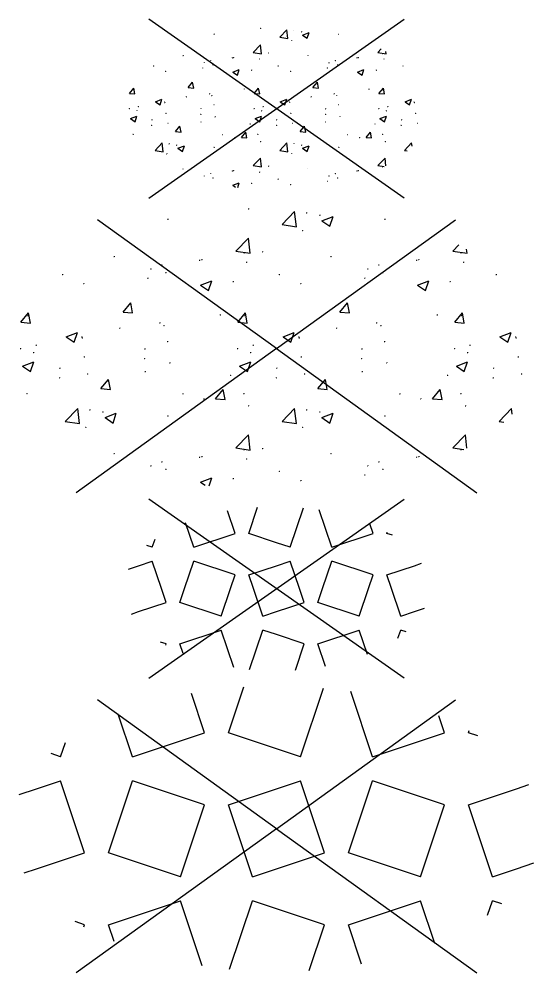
# Model space of a CAD drawing. Header units: metres. Extents: x 3187 to 3249, y 2220 to 2393.
# Drawn here: x 3193.535 to 3195.681, y 2305.047 to 2309.021 of the extents above; entities that cross this region are included whole.
import ezdxf
from ezdxf.enums import TextEntityAlignment as Align

# ---------------------------------------------------------------- set-up
doc = ezdxf.new("R2010")
doc.units = ezdxf.units.M
doc.layers.add('V-WE-VH-OPENVERHARDING_STRAATBAKSTEEN-S', color=90, linetype='Continuous', lineweight=25)
doc.styles.add('NLCS-ISO', font='NLCS-ISO.ttf')

# ---------------------------------------------------------------- blocks, each defined once
blk = doc.blocks.new('V-SVH-FUNDERING_GRANULAAT_LAVA-SO')
for p, q in [((-1.5, 2), (-1.773, 2.818)), ((-1, 2), (-0.683, 2.952)), ((0.5, 1.5), (0.976, 2.928)), ((2, 1.5), (1.548, 2.856)), ((0, 0), (-3.728, 2.684)), ((0, 0), (3.728, 2.684)), ((-3, 1.5), (-3.296, 2.388)), ((3.5, 2), (3.383, 2.35)), ((-3, 1.5), (-1.5, 2)), ((0, 1.667), (-1, 2)), ((2, 1.5), (3.5, 2)), ((4, 2), (4.015, 2.044)), ((4.198, 1.934), (4, 2)), ((-4.5, 1.5), (-4.4, 1.799)), ((0.5, 1.5), (0, 1.667)), ((-4.5, 1.5), (-4.698, 1.566)), ((-5, 0.833), (-4.5, 1)), ((-4.167, 0), (-4.5, 1)), ((-3.333, 0), (-3, 1)), ((-1.5, 0.5), (-3, 1)), ((0, 0.833), (0.5, 1)), ((0.833, 0), (0.5, 1)), ((1.667, 0), (2, 1)), ((3.5, 0.5), (2, 1)), ((-5.364, 0.712), (-5, 0.833)), ((-1, 0.5), (0, 0.833)), ((4, 0.5), (5, 0.833)), ((5, 0.833), (5.255, 0.918)), ((-1.667, 0), (-1.5, 0.5)), ((-0.833, 0), (-1, 0.5)), ((3.333, 0), (3.5, 0.5)), ((4.167, 0), (4, 0.5)), ((0, 0), (-4.172, -3.003)), ((-4, -0.5), (-4.167, 0)), ((-3.5, -0.5), (-3.333, 0)), ((-2, -1), (-1.667, 0)), ((-0.5, -1), (-0.833, 0)), ((0, 0), (4.172, -3.003)), ((1, -0.5), (0.833, 0)), ((1.5, -0.5), (1.667, 0)), ((3, -1), (3.333, 0)), ((4.5, -1), (4.167, 0)), ((-5, -0.833), (-4, -0.5)), ((-2, -1), (-3.5, -0.5)), ((0, -0.833), (1, -0.5)), ((3, -1), (1.5, -0.5)), ((5, -0.833), (5.364, -0.712)), ((-5.255, -0.918), (-5, -0.833)), ((-0.5, -1), (0, -0.833)), ((4.5, -1), (5, -0.833)), ((-3.5, -2), (-2, -1.5)), ((-1.548, -2.856), (-2, -1.5)), ((-0.976, -2.928), (-0.5, -1.5)), ((0, -1.667), (-0.5, -1.5)), ((1.5, -2), (3, -1.5)), ((3.296, -2.388), (3, -1.5)), ((4.4, -1.799), (4.5, -1.5)), ((4.698, -1.566), (4.5, -1.5)), ((1, -2), (0, -1.667)), ((-4, -2), (-4.198, -1.934)), ((-4.015, -2.044), (-4, -2)), ((-3.383, -2.352), (-3.5, -2)), ((0.683, -2.952), (1, -2)), ((1.773, -2.818), (1.5, -2))]:
    blk.add_line(p, q)
at = {"style": 'NLCS-ISO'}
blk.add_attdef('KLEUR', text='', height=1.8, dxfattribs=at).set_placement((6.525, 0), align=Align.MIDDLE_LEFT)
blk = doc.blocks.new('V-SVH-FUNDERING_GRANULAAT_LAVA_KL-SO')
for p, q in [((-2.662, -1.864), (2.662, 1.864)), ((2.662, -1.864), (-2.662, 1.864)), ((-0.863, 1.15), (-1.019, 1.62)), ((-0.575, 1.15), (-0.393, 1.698)), ((0.288, 0.863), (0.561, 1.684)), ((1.15, 0.863), (0.89, 1.642)), ((-1.725, 0.863), (-1.895, 1.373)), ((2.013, 1.15), (1.945, 1.351)), ((-2.588, 0.863), (-2.53, 1.034)), ((-1.725, 0.863), (-0.863, 1.15)), ((0, 0.958), (-0.575, 1.15)), ((1.15, 0.863), (2.013, 1.15)), ((2.3, 1.15), (2.308, 1.175)), ((2.414, 1.112), (2.3, 1.15)), ((-2.588, 0.863), (-2.701, 0.9)), ((0.288, 0.863), (0, 0.958)), ((-3.085, 0.409), (-2.875, 0.479)), ((-2.875, 0.479), (-2.588, 0.575)), ((-2.396, 0), (-2.588, 0.575)), ((-1.917, 0), (-1.725, 0.575)), ((-0.863, 0.288), (-1.725, 0.575)), ((-0.575, 0.288), (0, 0.479)), ((0, 0.479), (0.288, 0.575)), ((0.479, 0), (0.288, 0.575)), ((0.958, 0), (1.15, 0.575)), ((2.013, 0.288), (1.15, 0.575)), ((2.3, 0.288), (2.875, 0.479)), ((2.875, 0.479), (3.022, 0.528)), ((-0.958, 0), (-0.863, 0.288)), ((-0.479, 0), (-0.575, 0.288)), ((1.917, 0), (2.013, 0.288)), ((2.396, 0), (2.3, 0.288)), ((-2.3, -0.288), (-2.396, 0)), ((-2.013, -0.288), (-1.917, 0)), ((-1.15, -0.575), (-0.958, 0)), ((-0.288, -0.575), (-0.479, 0)), ((0.575, -0.288), (0.479, 0)), ((0.863, -0.288), (0.958, 0)), ((1.725, -0.575), (1.917, 0)), ((2.588, -0.575), (2.396, 0)), ((-2.875, -0.479), (-2.3, -0.288)), ((-1.15, -0.575), (-2.013, -0.288)), ((0, -0.479), (0.575, -0.288)), ((1.725, -0.575), (0.863, -0.288)), ((-3.022, -0.528), (-2.875, -0.479)), ((-0.288, -0.575), (0, -0.479)), ((2.588, -0.575), (2.875, -0.479)), ((2.875, -0.479), (3.085, -0.409)), ((-2.013, -1.15), (-1.15, -0.863)), ((-0.89, -1.642), (-1.15, -0.863)), ((-0.561, -1.684), (-0.288, -0.863)), ((0, -0.958), (-0.288, -0.863)), ((0.575, -1.15), (0, -0.958)), ((0.863, -1.15), (1.725, -0.863)), ((1.895, -1.373), (1.725, -0.863)), ((2.53, -1.034), (2.588, -0.863)), ((2.701, -0.9), (2.588, -0.863)), ((-2.3, -1.15), (-2.414, -1.112)), ((-2.308, -1.175), (-2.3, -1.15)), ((-1.945, -1.353), (-2.013, -1.15)), ((0.393, -1.698), (0.575, -1.15)), ((1.019, -1.62), (0.863, -1.15))]:
    blk.add_line(p, q)
at = {"style": 'NLCS-ISO'}
blk.add_attdef('KLEUR', text='', height=1.8, dxfattribs=at).set_placement((4.25, 0), align=Align.MIDDLE_LEFT)
blk = doc.blocks.new('V-SVH-FUNDERING_GRANULAAT_MENG_01-SO')
for p, q in [((-0.586, 2.911), (-0.576, 2.911)), ((-0.581, 2.916), (-0.581, 2.906)), ((0.118, 2.584), (0.378, 2.855)), ((0.415, 2.538), (0.378, 2.855)), ((0.622, 2.827), (0.632, 2.827)), ((0.627, 2.832), (0.627, 2.822)), ((0.901, 2.786), (0.901, 2.776)), ((0, 0), (-3.728, 2.684)), ((-2.27, 2.697), (-2.26, 2.697)), ((-2.265, 2.702), (-2.265, 2.692)), ((0, 0), (3.728, 2.684)), ((0.118, 2.584), (0.415, 2.538)), ((0.896, 2.781), (0.906, 2.781)), ((0.948, 2.663), (1.181, 2.752)), ((0.948, 2.663), (1.113, 2.551)), ((1.113, 2.551), (1.181, 2.752)), ((2.251, 2.697), (2.261, 2.697)), ((2.256, 2.701), (2.256, 2.692)), ((0.539, 2.463), (0.549, 2.463)), ((0.544, 2.468), (0.544, 2.458)), ((-0.845, 2.032), (-0.585, 2.303)), ((-0.548, 1.986), (-0.585, 2.303)), ((-0.845, 2.032), (-0.548, 1.986)), ((-0.681, 1.994), (-0.671, 1.994)), ((-0.676, 1.999), (-0.676, 1.989)), ((-0.299, 2.019), (-0.289, 2.019)), ((-0.294, 2.024), (-0.294, 2.014)), ((3.675, 2.032), (3.798, 2.16)), ((3.675, 2.032), (3.972, 1.986)), ((3.839, 1.994), (3.849, 1.994)), ((3.844, 1.999), (3.844, 1.989)), ((3.972, 1.986), (3.962, 2.074)), ((-3.39, 1.918), (-3.38, 1.918)), ((-3.385, 1.923), (-3.385, 1.913)), ((-1.611, 1.842), (-1.601, 1.842)), ((-1.606, 1.847), (-1.606, 1.837)), ((-1.562, 1.853), (-1.552, 1.853)), ((-1.557, 1.858), (-1.557, 1.848)), ((-0.627, 1.801), (-0.617, 1.801)), ((-0.622, 1.806), (-0.622, 1.796)), ((1.13, 1.918), (1.14, 1.918)), ((1.135, 1.923), (1.135, 1.913)), ((2.91, 1.842), (2.92, 1.842)), ((2.915, 1.847), (2.915, 1.837)), ((2.958, 1.853), (2.968, 1.853)), ((2.963, 1.858), (2.963, 1.848)), ((3.894, 1.801), (3.904, 1.801)), ((3.899, 1.806), (3.899, 1.796)), ((-2.625, 1.66), (-2.615, 1.66)), ((-2.62, 1.665), (-2.62, 1.655)), ((-2.396, 1.743), (-2.386, 1.743)), ((-2.391, 1.748), (-2.391, 1.738)), ((-2.305, 1.593), (-2.305, 1.583)), ((1.895, 1.66), (1.905, 1.66)), ((1.9, 1.665), (1.9, 1.655)), ((2.124, 1.743), (2.134, 1.743)), ((2.129, 1.748), (2.129, 1.738)), ((2.215, 1.593), (2.215, 1.583)), ((-4.466, 1.545), (-4.456, 1.545)), ((-4.461, 1.55), (-4.461, 1.54)), ((-2.687, 1.47), (-2.677, 1.47)), ((-2.682, 1.475), (-2.682, 1.465)), ((-2.31, 1.588), (-2.3, 1.588)), ((-1.583, 1.321), (-1.349, 1.41)), ((-1.417, 1.209), (-1.349, 1.41)), ((-0.908, 1.395), (-0.898, 1.395)), ((-0.903, 1.4), (-0.903, 1.39)), ((0.054, 1.545), (0.064, 1.545)), ((0.059, 1.55), (0.059, 1.54)), ((1.833, 1.47), (1.843, 1.47)), ((1.838, 1.475), (1.838, 1.465)), ((2.21, 1.588), (2.22, 1.588)), ((2.937, 1.321), (3.171, 1.41)), ((3.103, 1.209), (3.171, 1.41)), ((3.612, 1.395), (3.622, 1.395)), ((3.617, 1.4), (3.617, 1.39)), ((4.574, 1.545), (4.584, 1.545)), ((4.579, 1.55), (4.579, 1.54)), ((-4.022, 1.353), (-4.012, 1.353)), ((-4.017, 1.358), (-4.017, 1.348)), ((-1.583, 1.321), (-1.417, 1.209)), ((0.499, 1.353), (0.509, 1.353)), ((0.504, 1.358), (0.504, 1.348)), ((2.937, 1.321), (3.103, 1.209)), ((-3.198, 0.759), (-3.038, 0.951)), ((-2.999, 0.742), (-3.038, 0.951)), ((1.322, 0.759), (1.482, 0.951)), ((1.521, 0.742), (1.482, 0.951)), ((-5.328, 0.55), (-5.167, 0.742)), ((-5.187, 0.691), (-5.177, 0.691)), ((-5.182, 0.696), (-5.182, 0.686)), ((-5.129, 0.533), (-5.167, 0.742)), ((-3.198, 0.759), (-2.999, 0.742)), ((-1.176, 0.704), (-1.166, 0.704)), ((-1.171, 0.709), (-1.171, 0.699)), ((-0.808, 0.55), (-0.647, 0.742)), ((-0.667, 0.691), (-0.657, 0.691)), ((-0.662, 0.696), (-0.662, 0.686)), ((-0.608, 0.533), (-0.647, 0.742)), ((1.322, 0.759), (1.521, 0.742)), ((3.344, 0.704), (3.354, 0.704)), ((3.349, 0.709), (3.349, 0.699)), ((3.713, 0.55), (3.873, 0.742)), ((3.853, 0.691), (3.863, 0.691)), ((3.858, 0.696), (3.858, 0.686)), ((3.912, 0.533), (3.873, 0.742)), ((-5.328, 0.55), (-5.129, 0.533)), ((-3.273, 0.428), (-3.263, 0.428)), ((-3.268, 0.433), (-3.268, 0.423)), ((-2.439, 0.538), (-2.429, 0.538)), ((-2.434, 0.543), (-2.434, 0.533)), ((-2.351, 0.478), (-2.341, 0.478)), ((-2.346, 0.483), (-2.346, 0.473)), ((-0.808, 0.55), (-0.608, 0.533)), ((1.247, 0.428), (1.257, 0.428)), ((1.252, 0.433), (1.252, 0.423)), ((2.081, 0.538), (2.091, 0.538)), ((2.086, 0.543), (2.086, 0.533)), ((2.169, 0.478), (2.179, 0.478)), ((2.174, 0.483), (2.174, 0.473)), ((3.713, 0.55), (3.912, 0.533)), ((-4.384, 0.245), (-4.15, 0.335)), ((-4.384, 0.245), (-4.218, 0.134)), ((-4.218, 0.134), (-4.15, 0.335)), ((-4.062, 0.243), (-4.052, 0.243)), ((-4.057, 0.248), (-4.057, 0.238)), ((-4.053, 0.223), (-4.043, 0.223)), ((-4.048, 0.228), (-4.048, 0.218)), ((0.137, 0.245), (0.37, 0.335)), ((0.137, 0.245), (0.302, 0.134)), ((0.302, 0.134), (0.37, 0.335)), ((0.458, 0.243), (0.468, 0.243)), ((0.463, 0.248), (0.463, 0.238)), ((0.467, 0.223), (0.477, 0.223)), ((0.472, 0.228), (0.472, 0.218)), ((4.657, 0.245), (4.89, 0.335)), ((4.657, 0.245), (4.823, 0.134)), ((4.823, 0.134), (4.89, 0.335)), ((4.978, 0.243), (4.988, 0.243)), ((4.983, 0.248), (4.983, 0.238)), ((4.987, 0.223), (4.997, 0.223)), ((4.992, 0.228), (4.992, 0.218)), ((-5.339, 0.005), (-5.329, 0.005)), ((-5.334, 0.01), (-5.334, 0)), ((-5.015, 0.073), (-5.005, 0.073)), ((-5.01, 0.078), (-5.01, 0.068)), ((0, 0), (-4.172, -3.003)), ((-2.274, 0.148), (-2.264, 0.148)), ((-2.269, 0.153), (-2.269, 0.143)), ((-0.819, 0.005), (-0.809, 0.005)), ((-0.814, 0.01), (-0.814, 0)), ((-0.494, 0.073), (-0.484, 0.073)), ((-0.489, 0.078), (-0.489, 0.068)), ((2.247, 0.148), (2.257, 0.148)), ((2.252, 0.153), (2.252, 0.143)), ((3.702, 0.005), (3.712, 0.005)), ((3.707, 0.01), (3.707, 0)), ((4.026, 0.073), (4.036, 0.073)), ((4.031, 0.078), (4.031, 0.068)), ((-5.066, -0.08), (-5.056, -0.08)), ((-5.061, -0.075), (-5.061, -0.085)), ((-4.01, -0.171), (-4, -0.171)), ((-4.005, -0.166), (-4.005, -0.176)), ((-2.748, -0.005), (-2.738, -0.005)), ((-2.743, 0), (-2.743, -0.01)), ((-0.545, -0.08), (-0.535, -0.08)), ((-0.54, -0.075), (-0.54, -0.085)), ((0, 0), (4.172, -3.003)), ((0.51, -0.171), (0.52, -0.171)), ((0.515, -0.166), (0.515, -0.176)), ((1.773, -0.005), (1.783, -0.005)), ((1.778, 0), (1.778, -0.01)), ((3.975, -0.08), (3.985, -0.08)), ((3.98, -0.075), (3.98, -0.085)), ((5.03, -0.171), (5.04, -0.171)), ((5.035, -0.166), (5.035, -0.176)), ((-5.292, -0.363), (-5.059, -0.273)), ((-5.292, -0.363), (-5.126, -0.475)), ((-5.126, -0.475), (-5.059, -0.273)), ((-2.753, -0.208), (-2.743, -0.208)), ((-2.748, -0.203), (-2.748, -0.213)), ((-2.229, -0.294), (-2.219, -0.294)), ((-2.224, -0.289), (-2.224, -0.299)), ((-0.772, -0.363), (-0.538, -0.273)), ((-0.772, -0.363), (-0.606, -0.475)), ((-0.606, -0.475), (-0.538, -0.273)), ((1.768, -0.208), (1.778, -0.208)), ((1.773, -0.203), (1.773, -0.213)), ((2.291, -0.294), (2.301, -0.294)), ((2.296, -0.289), (2.296, -0.299)), ((3.748, -0.363), (3.982, -0.273)), ((3.748, -0.363), (3.914, -0.475)), ((3.914, -0.475), (3.982, -0.273)), ((-4.52, -0.404), (-4.51, -0.404)), ((-4.515, -0.399), (-4.515, -0.409)), ((-3.941, -0.528), (-3.931, -0.528)), ((-3.936, -0.523), (-3.936, -0.533)), ((-2.741, -0.479), (-2.731, -0.479)), ((-2.736, -0.474), (-2.736, -0.484)), ((-0.961, -0.555), (-0.951, -0.555)), ((-0.956, -0.55), (-0.956, -0.56)), ((0, -0.404), (0.01, -0.404)), ((0.005, -0.399), (0.005, -0.409)), ((0.58, -0.528), (0.59, -0.528)), ((0.585, -0.523), (0.585, -0.533)), ((1.779, -0.479), (1.789, -0.479)), ((1.784, -0.474), (1.784, -0.484)), ((3.559, -0.555), (3.569, -0.555)), ((3.564, -0.55), (3.564, -0.56)), ((4.52, -0.404), (4.53, -0.404)), ((4.525, -0.399), (4.525, -0.409)), ((5.1, -0.528), (5.11, -0.528)), ((5.105, -0.523), (5.105, -0.533)), ((-4.53, -0.606), (-4.52, -0.606)), ((-4.525, -0.601), (-4.525, -0.611)), ((-3.661, -0.834), (-3.5, -0.642)), ((-3.462, -0.851), (-3.5, -0.642)), ((-0.01, -0.606), (0, -0.606)), ((-0.005, -0.601), (-0.005, -0.611)), ((0.859, -0.834), (1.02, -0.642)), ((1.058, -0.851), (1.02, -0.642)), ((4.51, -0.606), (4.52, -0.606)), ((4.515, -0.601), (4.515, -0.611)), ((-5.205, -0.933), (-5.195, -0.933)), ((-5.2, -0.928), (-5.2, -0.938)), ((-3.661, -0.834), (-3.462, -0.851)), ((-1.954, -0.94), (-1.944, -0.94)), ((-1.949, -0.935), (-1.949, -0.945)), ((-1.27, -1.043), (-1.109, -0.852)), ((-1.071, -1.06), (-1.109, -0.852)), ((-0.685, -0.933), (-0.675, -0.933)), ((-0.68, -0.928), (-0.68, -0.938)), ((0.859, -0.834), (1.058, -0.851)), ((2.566, -0.94), (2.576, -0.94)), ((2.571, -0.935), (2.571, -0.945)), ((3.25, -1.043), (3.411, -0.852)), ((3.449, -1.06), (3.411, -0.852)), ((3.835, -0.933), (3.845, -0.933)), ((3.84, -0.928), (3.84, -0.938)), ((-1.519, -1.043), (-1.509, -1.043)), ((-1.514, -1.038), (-1.514, -1.048)), ((-1.27, -1.043), (-1.071, -1.06)), ((-0.586, -1.19), (-0.576, -1.19)), ((-0.581, -1.185), (-0.581, -1.195)), ((3.001, -1.043), (3.011, -1.043)), ((3.006, -1.038), (3.006, -1.048)), ((3.25, -1.043), (3.449, -1.06)), ((3.934, -1.19), (3.944, -1.19)), ((3.939, -1.185), (3.939, -1.195)), ((-4.402, -1.516), (-4.143, -1.246)), ((-4.106, -1.562), (-4.143, -1.246)), ((-3.898, -1.274), (-3.888, -1.274)), ((-3.893, -1.269), (-3.893, -1.279)), ((-3.625, -1.32), (-3.615, -1.32)), ((-3.62, -1.315), (-3.62, -1.325)), ((-3.573, -1.438), (-3.339, -1.348)), ((-3.407, -1.55), (-3.339, -1.348)), ((0.118, -1.516), (0.378, -1.246)), ((0.415, -1.562), (0.378, -1.246)), ((0.622, -1.274), (0.632, -1.274)), ((0.627, -1.269), (0.627, -1.279)), ((0.896, -1.32), (0.906, -1.32)), ((0.901, -1.315), (0.901, -1.325)), ((0.948, -1.438), (1.181, -1.348)), ((1.113, -1.55), (1.181, -1.348)), ((4.638, -1.516), (4.898, -1.246)), ((4.911, -1.363), (4.898, -1.246)), ((-4.402, -1.516), (-4.106, -1.562)), ((-3.573, -1.438), (-3.407, -1.55)), ((-2.27, -1.403), (-2.26, -1.403)), ((-2.265, -1.398), (-2.265, -1.408)), ((0.118, -1.516), (0.415, -1.562)), ((0.948, -1.438), (1.113, -1.55)), ((2.251, -1.403), (2.261, -1.403)), ((2.256, -1.398), (2.256, -1.408)), ((4.638, -1.516), (4.737, -1.532)), ((-3.981, -1.638), (-3.971, -1.638)), ((-3.976, -1.633), (-3.976, -1.643)), ((0.539, -1.638), (0.549, -1.638)), ((0.544, -1.633), (0.544, -1.643)), ((-0.845, -2.068), (-0.585, -1.798)), ((-0.548, -2.114), (-0.585, -1.798)), ((3.675, -2.068), (3.935, -1.798)), ((3.967, -2.071), (3.935, -1.798)), ((-3.39, -2.183), (-3.38, -2.183)), ((-3.385, -2.178), (-3.385, -2.188)), ((-0.845, -2.068), (-0.548, -2.114)), ((-0.681, -2.106), (-0.671, -2.106)), ((-0.676, -2.101), (-0.676, -2.111)), ((-0.299, -2.081), (-0.289, -2.081)), ((-0.294, -2.076), (-0.294, -2.086)), ((1.13, -2.183), (1.14, -2.183)), ((1.135, -2.178), (1.135, -2.188)), ((3.675, -2.068), (3.906, -2.104)), ((3.839, -2.106), (3.849, -2.106)), ((3.844, -2.101), (3.844, -2.111)), ((-2.396, -2.357), (-2.386, -2.357)), ((-2.391, -2.352), (-2.391, -2.362)), ((-1.611, -2.258), (-1.601, -2.258)), ((-1.606, -2.253), (-1.606, -2.263)), ((-1.562, -2.247), (-1.552, -2.247)), ((-1.557, -2.242), (-1.557, -2.252)), ((-0.627, -2.299), (-0.617, -2.299)), ((-0.622, -2.294), (-0.622, -2.304)), ((2.124, -2.357), (2.134, -2.357)), ((2.129, -2.352), (2.129, -2.362)), ((2.91, -2.258), (2.92, -2.258)), ((2.915, -2.253), (2.915, -2.263)), ((2.958, -2.247), (2.968, -2.247)), ((2.963, -2.242), (2.963, -2.252)), ((-2.625, -2.44), (-2.615, -2.44)), ((-2.62, -2.435), (-2.62, -2.445)), ((-2.31, -2.513), (-2.3, -2.513)), ((-2.305, -2.508), (-2.305, -2.518)), ((0.054, -2.555), (0.064, -2.555)), ((0.059, -2.55), (0.059, -2.56)), ((1.895, -2.44), (1.905, -2.44)), ((1.9, -2.435), (1.9, -2.445)), ((2.21, -2.513), (2.22, -2.513)), ((2.215, -2.508), (2.215, -2.518)), ((-1.583, -2.78), (-1.349, -2.69)), ((-1.583, -2.78), (-1.488, -2.844)), ((-1.405, -2.857), (-1.349, -2.69)), ((-0.908, -2.706), (-0.898, -2.706)), ((-0.903, -2.701), (-0.903, -2.711)), ((0.499, -2.747), (0.509, -2.747)), ((0.504, -2.742), (0.504, -2.752)), ((1.833, -2.631), (1.843, -2.631)), ((1.838, -2.626), (1.838, -2.636))]:
    blk.add_line(p, q)
at = {"style": 'NLCS-ISO'}
blk.add_attdef('KLEUR', text='', height=1.8, dxfattribs=at).set_placement((6.525, 0), align=Align.MIDDLE_LEFT)
blk = doc.blocks.new('V-SVH-FUNDERING_GRANULAAT_MENG_01_KL-SO')
for p, q in [((-2.662, -1.864), (2.662, 1.864)), ((2.662, -1.864), (-2.662, 1.864)), ((-0.337, 1.674), (-0.331, 1.674)), ((-0.334, 1.676), (-0.334, 1.671)), ((0.068, 1.486), (0.217, 1.641)), ((0.238, 1.459), (0.217, 1.641)), ((0.358, 1.625), (0.364, 1.625)), ((0.361, 1.628), (0.361, 1.623)), ((0.515, 1.599), (0.521, 1.599)), ((0.518, 1.602), (0.518, 1.596)), ((-1.305, 1.551), (-1.299, 1.551)), ((-1.302, 1.554), (-1.302, 1.548)), ((0.068, 1.486), (0.238, 1.459)), ((0.31, 1.416), (0.316, 1.416)), ((0.313, 1.419), (0.313, 1.413)), ((0.545, 1.531), (0.679, 1.582)), ((0.545, 1.531), (0.64, 1.467)), ((0.64, 1.467), (0.679, 1.582)), ((1.294, 1.551), (1.3, 1.551)), ((1.297, 1.553), (1.297, 1.548)), ((-0.486, 1.169), (-0.336, 1.324)), ((-0.315, 1.142), (-0.336, 1.324)), ((2.113, 1.169), (2.184, 1.242)), ((2.284, 1.142), (2.278, 1.192)), ((-1.949, 1.103), (-1.943, 1.103)), ((-1.946, 1.106), (-1.946, 1.1)), ((-1.378, 1.002), (-1.372, 1.002)), ((-1.375, 1.005), (-1.375, 0.999)), ((-0.926, 1.059), (-0.92, 1.059)), ((-0.923, 1.062), (-0.923, 1.057)), ((-0.898, 1.065), (-0.892, 1.065)), ((-0.895, 1.068), (-0.895, 1.063)), ((-0.486, 1.169), (-0.315, 1.142)), ((-0.392, 1.147), (-0.386, 1.147)), ((-0.389, 1.149), (-0.389, 1.144)), ((-0.36, 1.036), (-0.355, 1.036)), ((-0.357, 1.038), (-0.357, 1.033)), ((-0.172, 1.161), (-0.166, 1.161)), ((-0.169, 1.164), (-0.169, 1.158)), ((0.65, 1.103), (0.656, 1.103)), ((0.653, 1.106), (0.653, 1.1)), ((1.221, 1.002), (1.227, 1.002)), ((1.224, 1.005), (1.224, 0.999)), ((1.673, 1.059), (1.679, 1.059)), ((1.676, 1.062), (1.676, 1.057)), ((1.701, 1.065), (1.707, 1.065)), ((1.704, 1.068), (1.704, 1.063)), ((2.113, 1.169), (2.284, 1.142)), ((2.208, 1.147), (2.213, 1.147)), ((2.21, 1.149), (2.21, 1.144)), ((2.239, 1.036), (2.245, 1.036)), ((2.242, 1.038), (2.242, 1.033)), ((-2.568, 0.888), (-2.562, 0.888)), ((-2.565, 0.891), (-2.565, 0.886)), ((-1.545, 0.845), (-1.539, 0.845)), ((-1.542, 0.848), (-1.542, 0.842)), ((-1.509, 0.955), (-1.504, 0.955)), ((-1.506, 0.958), (-1.506, 0.952)), ((-1.328, 0.913), (-1.323, 0.913)), ((-1.325, 0.916), (-1.325, 0.91)), ((-0.91, 0.759), (-0.776, 0.811)), ((-0.815, 0.695), (-0.776, 0.811)), ((-0.522, 0.802), (-0.516, 0.802)), ((-0.519, 0.805), (-0.519, 0.799)), ((0.031, 0.888), (0.037, 0.888)), ((0.034, 0.891), (0.034, 0.886)), ((1.054, 0.845), (1.06, 0.845)), ((1.057, 0.848), (1.057, 0.842)), ((1.09, 0.955), (1.096, 0.955)), ((1.093, 0.958), (1.093, 0.952)), ((1.271, 0.913), (1.276, 0.913)), ((1.274, 0.916), (1.274, 0.91)), ((1.689, 0.759), (1.823, 0.811)), ((1.784, 0.695), (1.823, 0.811)), ((2.077, 0.802), (2.083, 0.802)), ((2.08, 0.805), (2.08, 0.799)), ((2.63, 0.888), (2.636, 0.888)), ((2.633, 0.891), (2.633, 0.886)), ((-2.312, 0.778), (-2.307, 0.778)), ((-2.31, 0.781), (-2.31, 0.775)), ((-0.91, 0.759), (-0.815, 0.695)), ((0.287, 0.778), (0.292, 0.778)), ((0.29, 0.781), (0.29, 0.775)), ((1.689, 0.759), (1.784, 0.695)), ((-3.063, 0.316), (-2.971, 0.426)), ((-2.983, 0.398), (-2.977, 0.398)), ((-2.98, 0.4), (-2.98, 0.395)), ((-2.949, 0.306), (-2.971, 0.426)), ((-1.839, 0.437), (-1.747, 0.547)), ((-1.839, 0.437), (-1.725, 0.427)), ((-1.725, 0.427), (-1.747, 0.547)), ((-0.676, 0.405), (-0.671, 0.405)), ((-0.673, 0.408), (-0.673, 0.402)), ((-0.464, 0.316), (-0.372, 0.426)), ((-0.384, 0.398), (-0.378, 0.398)), ((-0.381, 0.4), (-0.381, 0.395)), ((-0.35, 0.306), (-0.372, 0.426)), ((0.76, 0.437), (0.852, 0.547)), ((0.76, 0.437), (0.875, 0.427)), ((0.875, 0.427), (0.852, 0.547)), ((1.923, 0.405), (1.928, 0.405)), ((1.926, 0.408), (1.926, 0.402)), ((2.135, 0.316), (2.227, 0.426)), ((2.216, 0.398), (2.221, 0.398)), ((2.218, 0.4), (2.218, 0.395)), ((2.249, 0.306), (2.227, 0.426)), ((-3.063, 0.316), (-2.949, 0.306)), ((-1.882, 0.246), (-1.876, 0.246)), ((-1.879, 0.249), (-1.879, 0.243)), ((-1.402, 0.309), (-1.397, 0.309)), ((-1.399, 0.312), (-1.399, 0.307)), ((-1.352, 0.275), (-1.346, 0.275)), ((-1.349, 0.278), (-1.349, 0.272)), ((-0.464, 0.316), (-0.35, 0.306)), ((0.717, 0.246), (0.723, 0.246)), ((0.72, 0.249), (0.72, 0.243)), ((1.197, 0.309), (1.203, 0.309)), ((1.2, 0.312), (1.2, 0.307)), ((1.247, 0.275), (1.253, 0.275)), ((1.25, 0.278), (1.25, 0.272)), ((2.135, 0.316), (2.249, 0.306)), ((-3.07, 0.003), (-3.064, 0.003)), ((-3.067, 0.006), (-3.067, 0)), ((-2.883, 0.042), (-2.878, 0.042)), ((-2.88, 0.045), (-2.88, 0.039)), ((-2.521, 0.141), (-2.386, 0.193)), ((-2.521, 0.141), (-2.425, 0.077)), ((-2.425, 0.077), (-2.386, 0.193)), ((-2.336, 0.14), (-2.33, 0.14)), ((-2.333, 0.143), (-2.333, 0.137)), ((-2.331, 0.128), (-2.325, 0.128)), ((-2.328, 0.131), (-2.328, 0.126)), ((-1.307, 0.085), (-1.302, 0.085)), ((-1.304, 0.088), (-1.304, 0.082)), ((-0.471, 0.003), (-0.465, 0.003)), ((-0.468, 0.006), (-0.468, 0)), ((-0.284, 0.042), (-0.278, 0.042)), ((-0.281, 0.045), (-0.281, 0.039)), ((0.079, 0.141), (0.213, 0.193)), ((0.079, 0.141), (0.174, 0.077)), ((0.174, 0.077), (0.213, 0.193)), ((0.263, 0.14), (0.269, 0.14)), ((0.266, 0.143), (0.266, 0.137)), ((0.269, 0.128), (0.274, 0.128)), ((0.271, 0.131), (0.271, 0.126)), ((1.292, 0.085), (1.297, 0.085)), ((1.295, 0.088), (1.295, 0.082)), ((2.128, 0.003), (2.134, 0.003)), ((2.131, 0.006), (2.131, 0)), ((2.315, 0.042), (2.321, 0.042)), ((2.318, 0.045), (2.318, 0.039)), ((2.678, 0.141), (2.812, 0.193)), ((2.678, 0.141), (2.773, 0.077)), ((2.773, 0.077), (2.812, 0.193)), ((2.862, 0.14), (2.868, 0.14)), ((2.865, 0.143), (2.865, 0.137)), ((2.868, 0.128), (2.873, 0.128)), ((2.871, 0.131), (2.871, 0.126)), ((-3.043, -0.209), (-2.909, -0.157)), ((-2.948, -0.273), (-2.909, -0.157)), ((-2.913, -0.046), (-2.907, -0.046)), ((-2.91, -0.043), (-2.91, -0.049)), ((-2.306, -0.098), (-2.3, -0.098)), ((-2.303, -0.096), (-2.303, -0.101)), ((-1.583, -0.12), (-1.577, -0.12)), ((-1.58, -0.003), (-1.574, -0.003)), ((-1.58, -0.117), (-1.58, -0.123)), ((-1.577, 0), (-1.577, -0.006)), ((-1.282, -0.169), (-1.276, -0.169)), ((-1.279, -0.166), (-1.279, -0.172)), ((-0.444, -0.209), (-0.31, -0.157)), ((-0.348, -0.273), (-0.31, -0.157)), ((-0.314, -0.046), (-0.308, -0.046)), ((-0.311, -0.043), (-0.311, -0.049)), ((0.293, -0.098), (0.299, -0.098)), ((0.296, -0.096), (0.296, -0.101)), ((1.016, -0.12), (1.022, -0.12)), ((1.019, -0.003), (1.025, -0.003)), ((1.019, -0.117), (1.019, -0.123)), ((1.022, 0), (1.022, -0.006)), ((1.317, -0.169), (1.323, -0.169)), ((1.32, -0.166), (1.32, -0.172)), ((2.155, -0.209), (2.29, -0.157)), ((2.251, -0.273), (2.29, -0.157)), ((2.285, -0.046), (2.291, -0.046)), ((2.288, -0.043), (2.288, -0.049)), ((2.892, -0.098), (2.898, -0.098)), ((2.895, -0.096), (2.895, -0.101)), ((-3.043, -0.209), (-2.948, -0.273)), ((-2.605, -0.349), (-2.599, -0.349)), ((-2.602, -0.346), (-2.602, -0.351)), ((-2.599, -0.232), (-2.593, -0.232)), ((-2.596, -0.23), (-2.596, -0.235)), ((-2.266, -0.304), (-2.26, -0.304)), ((-2.263, -0.301), (-2.263, -0.307)), ((-2.105, -0.479), (-2.013, -0.369)), ((-1.99, -0.489), (-2.013, -0.369)), ((-1.576, -0.276), (-1.57, -0.276)), ((-1.573, -0.273), (-1.573, -0.279)), ((-0.553, -0.319), (-0.547, -0.319)), ((-0.55, -0.316), (-0.55, -0.322)), ((-0.444, -0.209), (-0.348, -0.273)), ((-0.006, -0.349), (0, -0.349)), ((-0.003, -0.346), (-0.003, -0.351)), ((0, -0.232), (0.006, -0.232)), ((0.003, -0.23), (0.003, -0.235)), ((0.333, -0.304), (0.339, -0.304)), ((0.336, -0.301), (0.336, -0.307)), ((0.494, -0.479), (0.586, -0.369)), ((0.609, -0.489), (0.586, -0.369)), ((1.023, -0.276), (1.029, -0.276)), ((1.026, -0.273), (1.026, -0.279)), ((2.046, -0.319), (2.052, -0.319)), ((2.049, -0.316), (2.049, -0.322)), ((2.155, -0.209), (2.251, -0.273)), ((2.593, -0.349), (2.599, -0.349)), ((2.596, -0.346), (2.596, -0.351)), ((2.599, -0.232), (2.605, -0.232)), ((2.602, -0.23), (2.602, -0.235)), ((2.932, -0.304), (2.938, -0.304)), ((2.935, -0.301), (2.935, -0.307)), ((-2.993, -0.536), (-2.987, -0.536)), ((-2.99, -0.533), (-2.99, -0.539)), ((-2.105, -0.479), (-1.99, -0.489)), ((-1.124, -0.54), (-1.118, -0.54)), ((-1.121, -0.538), (-1.121, -0.543)), ((-0.73, -0.6), (-0.638, -0.49)), ((-0.616, -0.61), (-0.638, -0.49)), ((-0.394, -0.536), (-0.388, -0.536)), ((-0.391, -0.533), (-0.391, -0.539)), ((0.494, -0.479), (0.609, -0.489)), ((1.476, -0.54), (1.481, -0.54)), ((1.478, -0.538), (1.478, -0.543)), ((1.869, -0.6), (1.961, -0.49)), ((1.983, -0.61), (1.961, -0.49)), ((2.205, -0.536), (2.211, -0.536)), ((2.208, -0.533), (2.208, -0.539)), ((-2.531, -0.872), (-2.382, -0.716)), ((-2.361, -0.898), (-2.382, -0.716)), ((-2.241, -0.732), (-2.236, -0.732)), ((-2.238, -0.729), (-2.238, -0.735)), ((-2.084, -0.759), (-2.078, -0.759)), ((-2.081, -0.756), (-2.081, -0.762)), ((-2.054, -0.827), (-1.92, -0.775)), ((-1.959, -0.891), (-1.92, -0.775)), ((-0.874, -0.6), (-0.868, -0.6)), ((-0.871, -0.597), (-0.871, -0.602)), ((-0.73, -0.6), (-0.616, -0.61)), ((-0.337, -0.684), (-0.331, -0.684)), ((-0.334, -0.681), (-0.334, -0.687)), ((0.068, -0.872), (0.217, -0.716)), ((0.238, -0.898), (0.217, -0.716)), ((0.358, -0.732), (0.364, -0.732)), ((0.361, -0.729), (0.361, -0.735)), ((0.515, -0.759), (0.521, -0.759)), ((0.518, -0.756), (0.518, -0.762)), ((0.545, -0.827), (0.679, -0.775)), ((0.64, -0.891), (0.679, -0.775)), ((1.725, -0.6), (1.731, -0.6)), ((1.728, -0.597), (1.728, -0.602)), ((1.869, -0.6), (1.983, -0.61)), ((2.262, -0.684), (2.268, -0.684)), ((2.265, -0.681), (2.265, -0.687)), ((2.667, -0.872), (2.816, -0.716)), ((2.824, -0.783), (2.816, -0.716)), ((-2.531, -0.872), (-2.361, -0.898)), ((-2.289, -0.942), (-2.283, -0.942)), ((-2.286, -0.939), (-2.286, -0.945)), ((-2.054, -0.827), (-1.959, -0.891)), ((-1.305, -0.807), (-1.299, -0.807)), ((-1.302, -0.804), (-1.302, -0.81)), ((0.068, -0.872), (0.238, -0.898)), ((0.31, -0.942), (0.316, -0.942)), ((0.313, -0.939), (0.313, -0.945)), ((0.545, -0.827), (0.64, -0.891)), ((1.294, -0.807), (1.3, -0.807)), ((1.297, -0.804), (1.297, -0.81)), ((2.667, -0.872), (2.724, -0.881)), ((-0.486, -1.189), (-0.336, -1.034)), ((-0.486, -1.189), (-0.315, -1.216)), ((-0.315, -1.216), (-0.336, -1.034)), ((2.113, -1.189), (2.263, -1.034)), ((2.113, -1.189), (2.246, -1.21)), ((2.281, -1.191), (2.263, -1.034)), ((-1.949, -1.255), (-1.943, -1.255)), ((-1.946, -1.252), (-1.946, -1.258)), ((-1.378, -1.355), (-1.372, -1.355)), ((-1.375, -1.353), (-1.375, -1.358)), ((-0.926, -1.298), (-0.92, -1.298)), ((-0.923, -1.295), (-0.923, -1.301)), ((-0.898, -1.292), (-0.892, -1.292)), ((-0.895, -1.289), (-0.895, -1.295)), ((-0.392, -1.211), (-0.386, -1.211)), ((-0.389, -1.208), (-0.389, -1.214)), ((-0.36, -1.322), (-0.355, -1.322)), ((-0.357, -1.319), (-0.357, -1.325)), ((-0.172, -1.197), (-0.166, -1.197)), ((-0.169, -1.194), (-0.169, -1.2)), ((0.65, -1.255), (0.656, -1.255)), ((0.653, -1.252), (0.653, -1.258)), ((1.221, -1.355), (1.227, -1.355)), ((1.224, -1.353), (1.224, -1.358)), ((1.673, -1.298), (1.679, -1.298)), ((1.676, -1.295), (1.676, -1.301)), ((1.701, -1.292), (1.707, -1.292)), ((1.704, -1.289), (1.704, -1.295)), ((2.208, -1.211), (2.213, -1.211)), ((2.21, -1.208), (2.21, -1.214)), ((-1.509, -1.403), (-1.504, -1.403)), ((-1.506, -1.4), (-1.506, -1.406)), ((-1.328, -1.445), (-1.323, -1.445)), ((-1.325, -1.442), (-1.325, -1.448)), ((-0.91, -1.598), (-0.776, -1.547)), ((-0.808, -1.643), (-0.776, -1.547)), ((-0.522, -1.556), (-0.516, -1.556)), ((-0.519, -1.553), (-0.519, -1.559)), ((0.031, -1.469), (0.037, -1.469)), ((0.034, -1.466), (0.034, -1.472)), ((0.287, -1.58), (0.292, -1.58)), ((0.29, -1.577), (0.29, -1.583)), ((1.054, -1.513), (1.06, -1.513)), ((1.057, -1.51), (1.057, -1.515)), ((1.09, -1.403), (1.096, -1.403)), ((1.093, -1.4), (1.093, -1.406)), ((1.271, -1.445), (1.276, -1.445)), ((1.274, -1.442), (1.274, -1.448)), ((-0.91, -1.598), (-0.855, -1.635))]:
    blk.add_line(p, q)
at = {"style": 'NLCS-ISO'}
blk.add_attdef('KLEUR', text='', height=1.8, dxfattribs=at).set_placement((4.25, 0), align=Align.MIDDLE_LEFT)

msp = doc.modelspace()

# ---------------------------------------------------------------- block references
at = {"layer": 'V-WE-VH-OPENVERHARDING_STRAATBAKSTEEN-S', "xscale": 0.2, "yscale": 0.2, "zscale": 0.2}
for name, p in [('V-SVH-FUNDERING_GRANULAAT_MENG_01_KL-SO', (3194.6077, 2308.6482)), ('V-SVH-FUNDERING_GRANULAAT_MENG_01-SO', (3194.6077, 2307.6482)), ('V-SVH-FUNDERING_GRANULAAT_LAVA_KL-SO', (3194.6077, 2306.6482)), ('V-SVH-FUNDERING_GRANULAAT_LAVA-SO', (3194.6077, 2305.6482))]:
    msp.add_blockref(name, p, dxfattribs=at)

doc.saveas('drawing.dxf')
